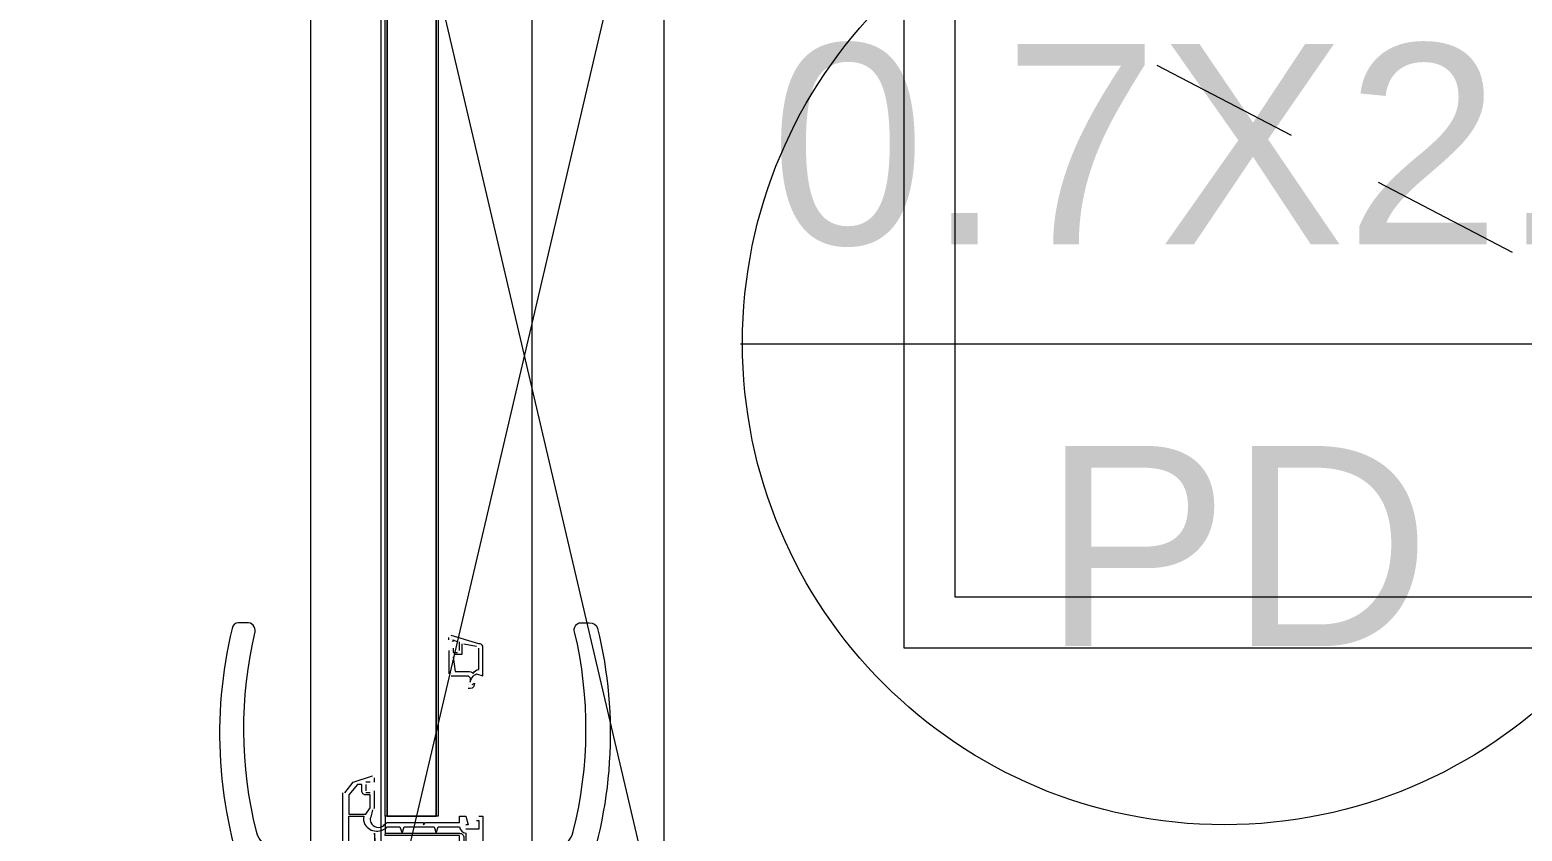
# Model space of a CAD drawing. Header units: millimetres. Extents: x 906 to 41302, y 848 to 28850.
# Drawn here: x 22380 to 23122, y 17960 to 18359 of the extents above; entities that cross this region are included whole.
import ezdxf

# ---------------------------------------------------------------- set-up
doc = ezdxf.new("R2010")
doc.units = ezdxf.units.MM
for name, color, linetype in [('PDF_A-WIN-IDEN', 7, 'Continuous'), ('PDF_X-단위세대$및$주동평면도$A-DOOR', 7, 'Continuous'), ('PDF_X-단위세대$및$주동평면도$A-FLOR-OPEN-BELO', 7, 'Continuous'), ('PDF_X-단위세대$및$주동평면도$A-ST-AXIS-CEN', 7, 'Continuous'), ('PDF_문자', 7, 'Continuous')]:
    doc.layers.add(name, color=color, linetype=linetype)
doc.styles.add('PDF Arial', font='arial.ttf')

msp = doc.modelspace()

# ---------------------------------------------------------------- linework, layer by layer
at = {"layer": 'PDF_A-WIN-IDEN', "lineweight": 13}
msp.add_lwpolyline([(23213.5, 18202.29), (22733.01, 18202.29)], dxfattribs=at)
msp.add_circle((22973.78, 18202.81), 239.71, dxfattribs=at)
at = {"layer": 'PDF_X-단위세대$및$주동평면도$A-DOOR', "lineweight": 5}
for points in [[(21924.73, 18509.74, 0.377888), (22550.98, 17883.73), (22550.98, 17885.84), (22554.16, 17885.84), (22556.27, 17890.08), (22552.04, 17885.84), (22552.04, 17886.9), (22550.98, 17885.84), (22552.04, 17886.9), (22553.1, 17885.84)], [(22502.73, 17951.51, -0.373567), (22492.3, 17959.8, -0.120468), (22491.61, 18059.05, 0.496768), (22487.48, 18063.64), (22483.25, 18063.64, 0.337816), (22480.18, 18060.81, 0.152184), (22488.59, 17929.12, 0.281934), (22489.96, 17928.19)], [(22639.44, 17951.51, 0.373567), (22649.88, 17959.8, 0.120468), (22650.57, 18059.05, -0.496768), (22653.64, 18063.64), (22657.87, 18063.64, -0.337816), (22662, 18060.81, -0.152184), (22653.59, 17929.12, -0.281934), (22652.22, 17928.19)], [(22589.08, 18037.19), (22597.55, 18037.19), (22598.61, 18036.13), (22598.61, 18034.01, -0.238165), (22601.78, 18038.24), (22604.96, 18037.19), (22604.96, 18052, 0.364449), (22602.84, 18053.06), (22589.08, 18057.29)], [(22590.14, 18046.71), (22591.2, 18039.3), (22597.55, 18039.3, -0.217258), (22600.08, 18038.39, -0.290458), (22602.84, 18040.36), (22602.84, 18050.94)], [(22599.66, 18032.95), (22600.72, 18033.48, -0.414063), (22598.61, 18030.84), (22597.55, 18030.84)], [(22538.28, 17968.39), (22546.75, 17968.39), (22548.86, 17971.57), (22548.86, 17977.92), (22546.75, 17977.92, -0.414215), (22544.63, 17980.04), (22544.63, 17983.21), (22542.51, 17983.21), (22538.28, 17977.92), (22538.28, 17968.39)], [(22552.04, 17925), (22553.1, 17948.29), (22552.04, 17949.34), (22550.98, 17958.87), (22550.98, 17949.34), (22538.28, 17949.34), (22538.28, 17967.34), (22545.69, 17967.34, 0.217519), (22546.24, 17963.28, 0.260906), (22551.92, 17959.96, 0.215587), (22557.33, 17962.04), (22563.68, 17962.04), (22564.74, 17958.87), (22565.8, 17962.04), (22580.61, 17962.04), (22581.67, 17958.87), (22582.73, 17962.04), (22593.31, 17962.04, 0.326664), (22596.49, 17958.87), (22596.49, 17937.7)], [(22549.92, 17970.51), (22549.09, 17966.82, 0.217668), (22549.21, 17964.18, 0.51519), (22555.6, 17962.82, -0.174775), (22557.33, 17964.16), (22575.32, 17964.16), (22575.32, 17963.1), (22576.38, 17964.16), (22593.31, 17964.16), (22593.31, 17967.34), (22596.49, 17967.34), (22597.55, 17963.1), (22596.49, 17963.1)], [(22556.27, 17967.34), (22556.27, 17958.87), (22593.31, 17958.87, -0.414215), (22595.43, 17956.75), (22595.43, 17921.83, -0.414215), (22593.31, 17920.77), (22574.26, 17920.77), (22574.26, 17921.83), (22593.31, 17921.83), (22593.31, 17957.81), (22556.27, 17957.81, -0.414215), (22556.8, 17958.87)]]:
    msp.add_lwpolyline(points, format="xyb", dxfattribs=at)
for points in [[(22694.91, 18492.27), (22694.91, 17900.66), (22554.16, 18501.79), (22554.16, 17891.14)], [(22557.33, 18425.59), (22557.33, 17967.34), (22556.27, 17967.34), (22556.27, 18425.59)], [(22581.67, 17967.34), (22581.67, 18425.59), (22557.33, 18425.59), (22557.33, 17967.34)], [(22581.67, 18425.59), (22581.67, 17967.34), (22557.33, 17967.34), (22557.33, 18425.59)], [(22582.73, 18425.59), (22582.73, 17967.34), (22581.67, 17967.34), (22581.67, 18425.59)]]:
    msp.add_lwpolyline(points, close=True, dxfattribs=at)
for points in [[(22588.02, 18055.18), (22588.02, 18056.24)], [(22589.08, 18056.24), (22589.08, 18056.24)], [(22588.02, 18049.89), (22588.02, 18038.24)], [(22589.08, 18055.18), (22589.08, 18055.18)], [(22589.08, 18054.12), (22589.08, 18054.12)], [(22589.08, 18050.94), (22589.08, 18050.94)], [(22589.08, 18049.89), (22589.08, 18049.89)], [(22590.14, 18054.12), (22590.14, 18055.18), (22592.26, 18054.12)], [(22590.14, 18055.18), (22590.14, 18055.18)], [(22590.14, 18050.94), (22590.14, 18048.83), (22592.26, 18048.83)], [(22590.14, 18048.83), (22590.14, 18048.83)], [(22594.37, 18053.06), (22594.37, 18047.77), (22591.2, 18047.77)], [(22592.26, 18054.12), (22592.26, 18054.12)], [(22592.26, 18049.89), (22592.26, 18049.89)], [(22593.31, 18049.89), (22593.31, 18054.12)], [(22595.43, 18053.06), (22601.78, 18052)], [(22601.78, 18050.94), (22601.78, 18050.94)], [(22591.2, 18046.71), (22591.2, 18046.71)], [(22594.37, 18047.77), (22594.37, 18047.77)], [(22589.08, 18038.24), (22589.08, 18038.24)], [(22597.55, 18034.01), (22597.55, 18034.01)], [(22601.78, 18040.36), (22601.78, 18040.36)], [(22601.78, 18037.19), (22601.78, 18037.19)], [(22601.78, 18037.19), (22601.78, 18037.19)], [(22603.9, 18037.19), (22603.9, 18037.19)], [(22603.9, 18037.19), (22603.9, 18037.19)], [(22597.55, 18032.95), (22597.55, 18032.95)], [(22597.55, 18031.89), (22597.55, 18031.89)], [(22536.16, 17978.98), (22540.4, 17984.27), (22549.92, 17987.44)], [(22540.4, 17984.27), (22540.4, 17984.27)], [(22542.51, 17983.21), (22542.51, 17983.21)], [(22544.63, 17983.21), (22544.63, 17983.21)], [(22548.86, 17984.27), (22546.75, 17984.27)], [(22546.75, 17984.27), (22546.75, 17984.27)], [(22546.75, 17983.21), (22546.75, 17980.04)], [(22546.75, 17983.21), (22546.75, 17983.21)], [(22548.86, 17984.27), (22548.86, 17984.27)], [(22549.92, 17987.44), (22549.92, 17987.44)], [(22549.92, 17986.39), (22549.92, 17986.39)], [(22549.92, 17984.27), (22549.92, 17984.27)], [(22549.92, 17984.27), (22549.92, 17984.27)], [(22550.98, 17984.27), (22550.98, 17986.39)], [(22550.98, 17986.39), (22550.98, 17986.39)], [(22550.98, 17984.27), (22550.98, 17984.27)], [(22535.11, 17978.98), (22535.11, 17891.14)], [(22535.11, 17978.98), (22535.11, 17978.98)], [(22536.16, 17978.98), (22536.16, 17978.98)], [(22538.28, 17977.92), (22538.28, 17977.92)], [(22544.63, 17980.04), (22544.63, 17980.04)], [(22546.75, 17980.04), (22546.75, 17980.04)], [(22548.86, 17978.98), (22546.75, 17978.98)], [(22546.75, 17978.98), (22546.75, 17978.98)], [(22546.75, 17977.92), (22546.75, 17977.92)], [(22548.86, 17980.04), (22548.86, 17980.04)], [(22548.86, 17980.04), (22548.86, 17980.04)], [(22548.86, 17978.98), (22548.86, 17978.98)], [(22548.86, 17977.92), (22548.86, 17977.92)], [(22549.92, 17980.04), (22549.92, 17980.04)], [(22549.92, 17980.04), (22549.92, 17980.04)], [(22550.98, 17971.57), (22550.98, 17980.04)], [(22550.98, 17980.04), (22550.98, 17980.04)], [(22538.28, 17969.45), (22538.28, 17969.45)], [(22538.28, 17969.45), (22538.28, 17969.45)], [(22538.28, 17968.39), (22538.28, 17968.39)], [(22538.28, 17967.34), (22538.28, 17967.34)], [(22545.69, 17967.34), (22545.69, 17967.34)], [(22546.75, 17968.39), (22546.75, 17968.39)], [(22548.86, 17971.57), (22548.86, 17971.57)], [(22549.92, 17970.51), (22549.92, 17970.51)], [(22550.98, 17971.57), (22550.98, 17971.57)], [(22593.31, 17967.34), (22593.31, 17967.34)], [(22596.49, 17967.34), (22596.49, 17967.34)], [(22602.84, 17967.34), (22604.96, 17967.34), (22604.96, 17903.84)], [(22602.84, 17967.34), (22602.84, 17967.34)], [(22604.96, 17967.34), (22604.96, 17967.34)], [(22538.28, 17966.28), (22538.28, 17966.28)], [(22546.75, 17963.1), (22546.75, 17963.1)], [(22547.81, 17966.28), (22547.81, 17966.28)], [(22548.86, 17964.16), (22548.86, 17964.16)], [(22555.21, 17963.1), (22555.21, 17963.1)], [(22557.33, 17964.16), (22557.33, 17964.16)], [(22557.33, 17962.04), (22557.33, 17962.04)], [(22563.68, 17962.04), (22563.68, 17962.04)], [(22565.8, 17962.04), (22565.8, 17962.04)], [(22575.32, 17964.16), (22575.32, 17964.16)], [(22575.32, 17963.1), (22575.32, 17963.1)], [(22576.38, 17964.16), (22576.38, 17964.16)], [(22580.61, 17962.04), (22580.61, 17962.04)], [(22582.73, 17962.04), (22582.73, 17962.04)], [(22593.31, 17964.16), (22593.31, 17964.16)], [(22593.31, 17962.04), (22593.31, 17962.04)], [(22601.78, 17965.22), (22602.84, 17965.22), (22602.84, 17960.99), (22596.49, 17960.99)], [(22596.49, 17963.1), (22596.49, 17963.1)], [(22596.49, 17962.04), (22596.49, 17962.04)], [(22596.49, 17962.04), (22596.49, 17962.04)], [(22596.49, 17960.99), (22596.49, 17960.99)], [(22597.55, 17963.1), (22597.55, 17963.1)], [(22601.78, 17966.28), (22601.78, 17966.28)], [(22601.78, 17966.28), (22601.78, 17966.28)], [(22601.78, 17965.22), (22601.78, 17965.22)], [(22602.84, 17966.28), (22602.84, 17966.28)], [(22602.84, 17965.22), (22602.84, 17965.22)], [(22602.84, 17960.99), (22602.84, 17960.99)]]:
    msp.add_lwpolyline(points, dxfattribs=at)
msp.add_arc((22546.22, 17972.1), 4.76, 349.39204, 0.00078, dxfattribs=at)
at = {"layer": 'PDF_X-단위세대$및$주동평면도$A-FLOR-OPEN-BELO', "lineweight": 5}
for points in [[(22814.51, 18731.45), (23464.32, 18731.45), (23464.32, 18050.94), (22814.51, 18050.94)], [(22839.91, 18706.05), (23439.98, 18706.05), (23439.98, 18076.34), (22839.91, 18076.34)]]:
    msp.add_lwpolyline(points, close=True, dxfattribs=at)
for points in [[(23007.12, 18306), (22940.45, 18340.93)], [(23117.19, 18247.79), (23050.51, 18282.72)]]:
    msp.add_lwpolyline(points, dxfattribs=at)
at = {"layer": 'PDF_X-단위세대$및$주동평면도$A-ST-AXIS-CEN', "lineweight": 5}
for points in [[(22629.3, 19700.89), (22629.3, 17636.08)], [(22519.23, 19573.89), (22519.23, 16573.51)]]:
    msp.add_lwpolyline(points, dxfattribs=at)

# ---------------------------------------------------------------- texts
at = {"layer": 'PDF_문자', "char_height": 99.589, "attachment_point": 7, "style": 'PDF Arial'}
for s, insert in [('0.7X2.1', (22747.83, 18250.52)), ('PD', (22883.3, 18052))]:
    msp.add_mtext(s, dxfattribs=dict(at, insert=insert))

doc.saveas('drawing.dxf')
